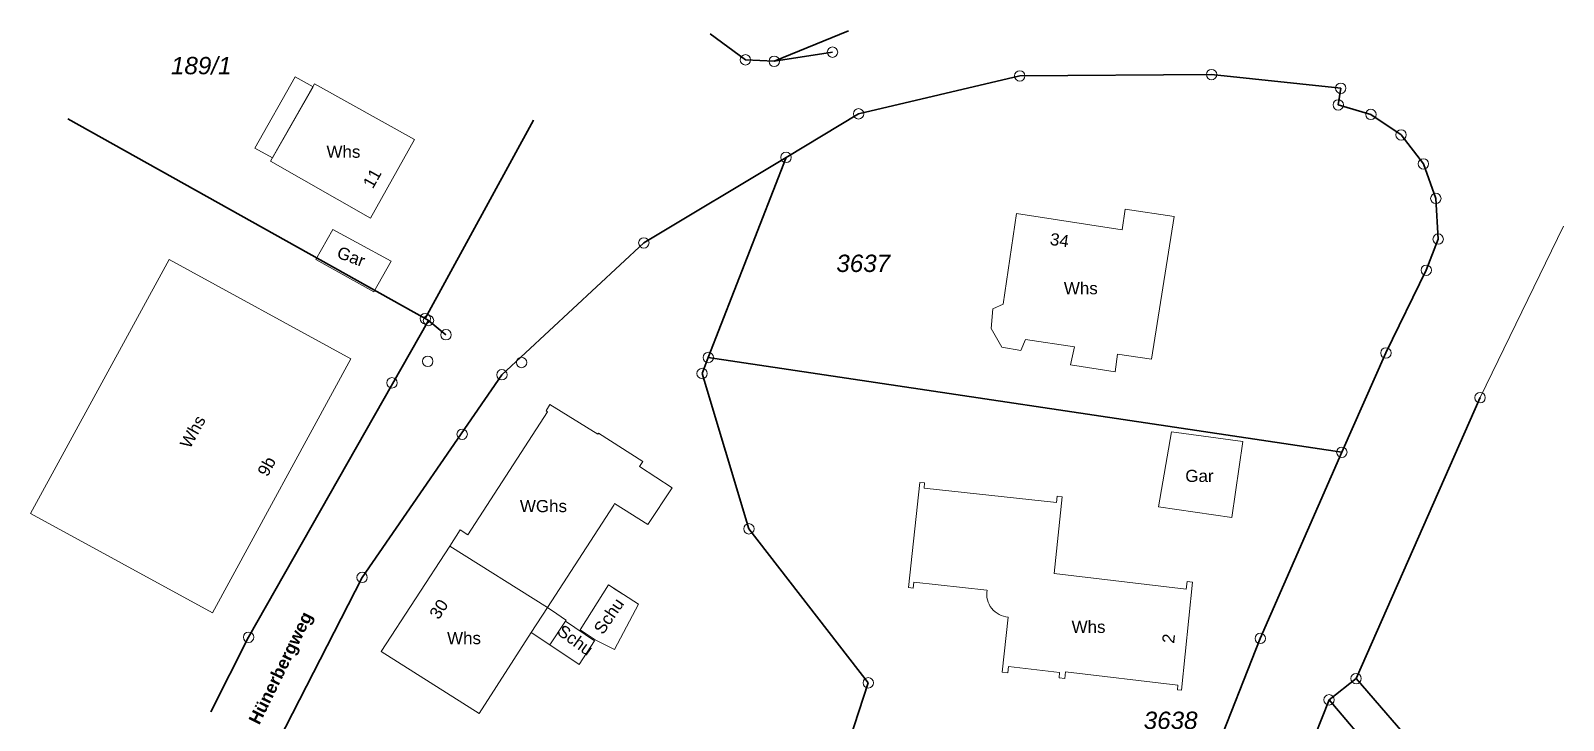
# Model space of a CAD drawing. Header units: metres. Extents: x -57 to 81, y -38 to 101.
# Drawn here: x -57.5 to 75.1, y 41.1 to 100.7 of the extents above; entities that cross this region are included whole.
import ezdxf

# ---------------------------------------------------------------- set-up
doc = ezdxf.new("R2010")
doc.units = ezdxf.units.M
for name, pattern in [('1600.2028', [0]), ('1600.2505', [0]), ('1600.2507', [0]), ('1600.2515', [0])]:
    doc.linetypes.add(name, pattern=pattern)
doc.layers.get('0').update_dxf_attribs({"color": 1, "linetype": 'CONTINUOUS'})
for name, color, linetype, lineweight in [('Flurstücke_Grenzpunkte', 255, 'CONTINUOUS', 0), ('Gebäude', 255, 'CONTINUOUS', 0), ('Lagebezeichnungen', 255, 'CONTINUOUS', 0), ('Migrationsobjekte', 7, 'CONTINUOUS', 18), ('Vegetation', 255, 'CONTINUOUS', 0), ('Verkehr', 255, 'CONTINUOUS', 0)]:
    doc.layers.add(name, color=color, linetype=linetype, lineweight=lineweight)
doc.styles.add('Flurstücksnummer - K 10 700', font='Arial Italic.ttf')
doc.styles.add('Flurstücksnummer_ Schrägstrich - K 10 700', font='Arial Italic.ttf')
doc.styles.add('Gebäudefunktion (nur BW)', font='Arial.ttf')
doc.styles.add('Name - Bauwerken u. Einrichtungen - F 10', font='Arial Bold.ttf')
doc.styles.add('Sonstiger Text_ Bezeichnung - N 7 380', font='Arial.ttf')

# ---------------------------------------------------------------- blocks, each defined once
blk = doc.blocks.new('Grenzpunkt mit Abmarkung (Marke)')
at = {"color": 0, "lineweight": -2}
blk.add_circle((0, 0), 0.5, dxfattribs=at)

msp = doc.modelspace()

# ---------------------------------------------------------------- linework, layer by layer
at = {"layer": 'Flurstücke_Grenzpunkte', "color": 7, "linetype": '1600.2028', "lineweight": 35}
for p, q in [((1.29, 100.46, 0.04), (4.33, 98.22, 0.04)), ((6.82, 98.09, 0.04), (13.26, 100.74, 0.04)), ((4.33, 98.22, 0.04), (6.82, 98.09, 0.04)), ((11.86, 98.88, 0.04), (6.82, 98.09, 0.04)), ((28.06, 96.83, 0.04), (14.12, 93.55, 0.04)), ((44.65, 96.94, 0.04), (28.06, 96.83, 0.04)), ((55.82, 95.76, 0.04), (44.65, 96.94, 0.04)), ((55.61, 94.32, 0.04), (55.82, 95.76, 0.04)), ((58.43, 93.5, 0.04), (55.61, 94.32, 0.04)), ((-14.01, 93.01, 0.04), (-23.36, 75.85, 0.04)), ((14.12, 93.55, 0.04), (7.84, 89.79, 0.04)), ((61.04, 91.73, 0.04), (58.43, 93.5, 0.04)), ((62.97, 89.22, 0.04), (61.04, 91.73, 0.04)), ((7.84, 89.79, 0.04), (-4.46, 82.39, 0.04)), ((1.12, 72.49, 0.04), (7.84, 89.79, 0.04)), ((64.05, 86.24, 0.04), (62.97, 89.22, 0.04)), ((64.25, 82.73, 0.04), (64.05, 86.24, 0.04)), ((-4.46, 82.39, 0.04), (-16.73, 71, 0.04)), ((63.22, 80.03, 0.04), (64.25, 82.73, 0.04)), ((59.73, 72.88, 0.04), (63.22, 80.03, 0.04)), ((-23.36, 75.85, 0.04), (-23.08, 75.69, 0.04)), ((-23.08, 75.69, 0.04), (-21.57, 74.46, 0.04)), ((0.58, 71.11, 0.04), (1.12, 72.49, 0.04)), ((55.92, 64.3, 0.04), (1.12, 72.49, 0.04)), ((55.92, 64.3, 0.04), (59.73, 72.88, 0.04)), ((-16.73, 71, 0.04), (-28.83, 53.48, 0.04)), ((4.63, 57.68, 0.04), (0.58, 71.11, 0.04)), ((67.88, 69.02, 0.04), (57.15, 44.74, 0.04)), ((48.86, 48.21, 0.04), (55.92, 64.3, 0.04)), ((14.96, 44.37, 2.7), (4.63, 57.68, 2.7)), ((12.85, 37.96, 1.17), (14.96, 44.37, 2.7)), ((57.15, 44.74, 0.04), (54.81, 42.9, 0.04)), ((68.54, 31.63, 0.04), (57.15, 44.74, 0.04)), ((54.81, 42.9, 0.04), (45.94, 20.52, 0.04)), ((54.81, 42.9, 0.04), (66.1, 29.72, 0.04))]:
    msp.add_line(p, q, dxfattribs=at)
at = {"layer": 'Gebäude', "color": 7, "linetype": '1600.2505', "lineweight": 18}
for p, q in [((27.78, 84.95, 0.04), (26.63, 77.09, 0.04)), ((37.19, 85.32, 0.04), (36.91, 83.53, 0.04)), ((41.41, 84.68, 0.04), (37.19, 85.32, 0.04)), ((39.46, 72.35, 0.04), (41.41, 84.68, 0.04)), ((26.63, 77.09, 0.04), (25.74, 76.69, 0.04)), ((25.74, 76.69, 0.04), (25.58, 75, 0.04)), ((25.58, 75, 0.04), (26.51, 73.38, 0.04)), ((26.51, 73.38, 0.04), (28.15, 73.1, 0.04)), ((28.15, 73.1, 0.04), (28.57, 74.04, 0.04)), ((28.57, 74.04, 0.04), (32.79, 73.42, 0.04)), ((32.79, 73.42, 0.04), (32.46, 71.85, 0.04)), ((32.46, 71.85, 0.04), (36.31, 71.24, 0.04)), ((36.31, 71.24, 0.04), (36.51, 72.79, 0.04)), ((36.51, 72.79, 0.04), (39.46, 72.35, 0.04)), ((-12.58, 68.42, 0.04), (-12.91, 67.87, 0.04)), ((-12.91, 67.87, 0.04), (-12.78, 67.79, 0.04)), ((-8.45, 65.87, 0.04), (-12.58, 68.42, 0.04)), ((-8.39, 65.96, 0.04), (-8.45, 65.87, 0.04)), ((-4.55, 63.5, 0.04), (-8.39, 65.96, 0.04)), ((41.18, 66.07, 0.04), (40.07, 59.59, 0.04)), ((47.36, 65.23, 0.04), (41.18, 66.07, 0.04)), ((46.4, 58.67, 0.04), (47.36, 65.23, 0.04)), ((-4.83, 63.07, 0.04), (-4.55, 63.5, 0.04)), ((-2.02, 61.23, 0.04), (-4.83, 63.07, 0.04)), ((-4.1, 58.06, 0.04), (-2.02, 61.23, 0.04)), ((19.41, 61.7, 0.04), (18.45, 52.6, 0.04)), ((19.83, 61.66, 0.04), (19.41, 61.7, 0.04)), ((19.78, 61.21, 0.04), (19.83, 61.66, 0.04)), ((31.24, 59.96, 0.04), (19.78, 61.21, 0.04)), ((-7.06, 59.73, 0.04), (-6.98, 59.86, 0.04)), ((-6.98, 59.86, 0.04), (-4.1, 58.06, 0.04)), ((31.04, 53.82, 0.04), (31.74, 60.45, 0.04)), ((31.3, 60.5, 0.04), (31.24, 59.96, 0.04)), ((31.74, 60.45, 0.04), (31.3, 60.5, 0.04)), ((-57.5, 59.01, 0.04), (-41.78, 50.43, 0.04)), ((40.07, 59.59, 0.04), (46.4, 58.67, 0.04)), ((-20.33, 57.6, 0.04), (-21.25, 56.19, 0.04)), ((-19.67, 57.17, 0.04), (-20.33, 57.6, 0.04)), ((18.84, 52.56, 0.04), (18.9, 53.06, 0.04)), ((18.9, 53.06, 0.04), (25.22, 52.37, 0.04)), ((42.46, 52.48, 0.04), (31.04, 53.82, 0.04)), ((42.53, 53.12, 0.04), (42.46, 52.48, 0.04)), ((42.99, 53.07, 0.04), (42.53, 53.12, 0.04)), ((18.45, 52.6, 0.04), (18.84, 52.56, 0.04)), ((27.06, 50.05, 0.04), (26.54, 45.29, 0.04)), ((26.54, 45.29, 0.04), (27.03, 45.24, 0.04)), ((27.03, 45.24, 0.04), (27.09, 45.77, 0.04)), ((27.09, 45.77, 0.04), (31.51, 45.25, 0.04)), ((31.51, 45.25, 0.04), (31.46, 44.81, 0.04)), ((31.97, 44.75, 0.04), (32.03, 45.33, 0.04)), ((32.03, 45.33, 0.04), (41.74, 44.17, 0.04)), ((31.46, 44.81, 0.04), (31.97, 44.75, 0.04)), ((41.74, 44.17, 0.04), (41.7, 43.77, 0.04)), ((41.7, 43.77, 0.04), (42.05, 43.73, 0.04))]:
    msp.add_line(p, q, dxfattribs=at)
msp.add_arc((27.2, 52.05, 0.04), 2, 170.7019, 266.1325, dxfattribs=at)
at = {"layer": 'Migrationsobjekte', "color": 7, "linetype": '1600.2507', "lineweight": 18}
for p, q in [((-38.1, 90.57, 0.04), (-34.62, 96.74, 0.04)), ((-34.62, 96.74, 0.04), (-33.07, 95.88, 0.04)), ((-36.59, 89.74, 0.04), (-38.1, 90.57, 0.04))]:
    msp.add_line(p, q, dxfattribs=at)
at = {"layer": 'Vegetation', "color": 253, "linetype": '1600.2515', "lineweight": 18, "true_color": 0x999999}
for p, q in [((75.08, 83.85, 0.04), (67.88, 69.02, 0.04)), ((67.88, 69.02, 0.04), (57.15, 44.74, 0.04))]:
    msp.add_line(p, q, dxfattribs=at)
at = {"layer": 'Verkehr', "color": 253, "linetype": '1600.2515', "lineweight": 18, "true_color": 0x999999}
for p, q in [((11.86, 98.88, 0.04), (6.82, 98.09, 0.04)), ((-14.01, 93.01, 0.04), (-23.36, 75.85, 0.04)), ((-23.36, 75.85, 0.04), (-23.08, 75.69, 0.04)), ((-23.08, 75.69, 0.04), (-21.57, 74.46, 0.04)), ((57.15, 44.74, 0.04), (54.81, 42.9, 0.04)), ((68.54, 31.63, 0.04), (57.15, 44.74, 0.04)), ((54.81, 42.9, 0.04), (66.1, 29.72, 0.04))]:
    msp.add_line(p, q, dxfattribs=at)

# ---------------------------------------------------------------- block references
at = {"layer": 'Flurstücke_Grenzpunkte', "color": 7, "lineweight": 18, "xscale": 0.9, "yscale": 0.9, "zscale": 0.9}
for p in [(4.33, 98.22, 0.04), (6.82, 98.09, 0.04), (11.86, 98.88, 0.04), (28.06, 96.83, 0.04), (44.65, 96.94, 0.04), (55.82, 95.76, 0.04), (55.61, 94.32, 0.04), (14.12, 93.55, 0.04), (58.43, 93.5, 0.04), (61.04, 91.73, 0.04), (7.84, 89.79, 0.04), (62.97, 89.22, 0.04), (64.05, 86.24, 0.04), (-4.46, 82.39, 0.04), (64.25, 82.73, 0.04), (63.22, 80.03, 0.04), (-23.36, 75.85, 0.04), (-23.08, 75.69, 0.04), (-21.57, 74.46, 0.04), (1.12, 72.49, 0.04), (59.73, 72.88, 0.04), (-23.15, 72.16, 0.04), (-15.03, 72.06, 0.04), (-26.24, 70.3, 0.04), (-16.73, 71, 0.04), (0.58, 71.11, 0.04), (67.88, 69.02, 0.04), (-20.17, 65.86, 0.04), (55.92, 64.3, 0.04), (4.63, 57.68, 0.04), (-28.83, 53.48, 0.04), (-38.64, 48.31, 0.04), (48.86, 48.21, 0.04), (57.15, 44.74, 0.04), (14.96, 44.37, 2.7), (54.81, 42.9, 0.04)]:
    msp.add_blockref('Grenzpunkt mit Abmarkung (Marke)', p, dxfattribs=at)

# ---------------------------------------------------------------- texts
at = {"layer": 'Flurstücke_Grenzpunkte', "color": 7, "lineweight": 18, "char_height": 1.5, "attachment_point": 5, "rotation": 0.0091, "line_spacing_factor": 0.69, "bg_fill": 2}
for s, insert, style in [('189/1', (-42.74, 97.71, 0.04), 'Flurstücksnummer_ Schrägstrich - K 10 700'), ('3637', (14.52, 80.62, 0.04), 'Flurstücksnummer - K 10 700'), ('3638', (41.11, 41.12, 0.04), 'Flurstücksnummer - K 10 700')]:
    msp.add_mtext(s, dxfattribs=dict(at, insert=insert, style=style))
at = {"layer": 'Gebäude', "color": 7, "lineweight": 18, "char_height": 1.05, "attachment_point": 5, "line_spacing_factor": 0.69, "style": 'Gebäudefunktion (nur BW)', "bg_fill": 2}
for s, insert, rotation in [('Whs', (-30.44, 90.27, 0.04), 0.0091), ('Gar', (-29.77, 81.21, 0.04), 339.3085), ('Whs', (33.34, 78.47, 0.04), 0.0091), ('Whs', (-43.47, 66.07, 0.04), 61.3458), ('Gar', (43.6, 62.25, 0.04), 0.0091), ('WGhs', (-13.14, 59.64, 0.04), 0.0091), ('Whs', (-20.01, 48.23, 0.04), 0.0091), ('Schu', (-10.39, 48.06, 0.04), 324.0039), ('Whs', (34.01, 49.2, 0.04), 0.0091)]:
    msp.add_mtext(s, dxfattribs=dict(at, insert=insert, rotation=rotation))
at = {"layer": 'Lagebezeichnungen', "color": 7, "lineweight": 18, "char_height": 1.05, "attachment_point": 5, "line_spacing_factor": 0.69, "style": 'Sonstiger Text_ Bezeichnung - N 7 380', "bg_fill": 2}
for s, insert, rotation in [('34', (31.5, 82.63, 0.04), 351.8094), ('9b', (-37.08, 63.08, 0.04), 61.3962), ('2', (40.93, 48.2, 0.04), 83.6553)]:
    msp.add_mtext(s, dxfattribs=dict(at, insert=insert, rotation=rotation))

# ---------------------------------------------------------------- next in the draw order: linework, layer by layer
at = {"layer": 'Flurstücke_Grenzpunkte', "color": 7, "linetype": '1600.2028', "lineweight": 35}
msp.add_line((43.85, 35.56, 7.81), (48.86, 48.21, 7.81), dxfattribs=at)
at = {"layer": 'Gebäude', "color": 7, "linetype": '1600.2505', "lineweight": 18}
for p, q in [((-32.93, 96.14, 0.04), (-36.76, 89.45, 0.04)), ((-24.28, 91.33, 0.04), (-32.93, 96.14, 0.04)), ((36.91, 83.53, 0.04), (27.78, 84.95, 0.04)), ((-31.35, 83.55, 0.04), (-32.84, 80.97, 0.04)), ((-26.31, 80.82, 0.04), (-31.35, 83.55, 0.04)), ((-45.52, 80.95, 0.04), (-57.5, 59.01, 0.04)), ((-29.81, 72.37, 0.04), (-45.52, 80.95, 0.04)), ((-32.84, 80.97, 0.04), (-27.81, 78.18, 0.04)), ((-27.81, 78.18, 0.04), (-26.31, 80.82, 0.04)), ((-12.78, 67.79, 0.04), (-19.67, 57.17, 0.04)), ((42.05, 43.73, 0.04), (42.99, 53.07, 0.04)), ((-11.18, 49.78, 0.04), (-12.8, 50.88, 0.04)), ((-12.59, 47.65, 0.04), (-11.24, 49.7, 0.04)), ((-11.24, 49.7, 0.04), (-11.18, 49.78, 0.04)), ((-18.71, 41.73, 0.04), (-14.2, 48.73, 0.04)), ((-14.2, 48.73, 0.04), (-12.59, 47.65, 0.04)), ((-27.19, 47.08, 0.04), (-18.71, 41.73, 0.04))]:
    msp.add_line(p, q, dxfattribs=at)
at = {"layer": 'Migrationsobjekte', "color": 7, "linetype": '1600.2507', "lineweight": 18}
for p, q in [((-33.07, 95.88, 0.04), (-36.59, 89.74, 0.04)), ((-14.2, 48.73, 0.04), (-12.8, 50.88, 0.04))]:
    msp.add_line(p, q, dxfattribs=at)

# ---------------------------------------------------------------- next in the draw order: texts
at = {"layer": 'Gebäude', "color": 7, "lineweight": 18, "insert": (-7.48, 50.14, 0.04), "char_height": 1.05, "attachment_point": 5, "rotation": 55.595, "line_spacing_factor": 0.69, "style": 'Gebäudefunktion (nur BW)', "bg_fill": 2}
msp.add_mtext('Schu', dxfattribs=at)
at = {"layer": 'Lagebezeichnungen', "color": 7, "lineweight": 18, "attachment_point": 5, "line_spacing_factor": 0.69, "bg_fill": 2}
for s, insert, char_height, rotation, style in [('11', (-27.96, 87.98, 0.04), 1.05, 60.5629, 'Sonstiger Text_ Bezeichnung - N 7 380'), ('30', (-22.19, 50.74, 0.04), 1.05, 56.8602, 'Sonstiger Text_ Bezeichnung - N 7 380'), ('Hünerbergweg', (-35.74, 45.59, 0.04), 1.08, 63.9596, 'Name - Bauwerken u. Einrichtungen - F 10')]:
    msp.add_mtext(s, dxfattribs=dict(at, insert=insert, char_height=char_height, rotation=rotation, style=style))

# ---------------------------------------------------------------- next in the draw order: linework, layer by layer
at = {"layer": 'Flurstücke_Grenzpunkte', "color": 7, "linetype": '1600.2028', "lineweight": 35}
for p, q in [((-23.36, 75.85, 0.04), (-54.29, 93.12, 0.04)), ((-23.08, 75.69, 0.04), (-38.64, 48.31, 0.04)), ((-28.83, 53.48, 0.04), (-39.04, 33.58, 0.04)), ((-38.64, 48.31, 0.04), (-41.9, 41.87, 0.04))]:
    msp.add_line(p, q, dxfattribs=at)
at = {"layer": 'Gebäude', "color": 7, "linetype": '1600.2505', "lineweight": 18}
for p, q in [((-28.11, 84.53, 0.04), (-24.28, 91.33, 0.04)), ((-36.76, 89.45, 0.04), (-28.11, 84.53, 0.04)), ((-41.78, 50.43, 0.04), (-29.81, 72.37, 0.04)), ((-12.8, 50.88, 0.04), (-7.06, 59.73, 0.04)), ((-21.25, 56.19, 0.04), (-27.19, 47.08, 0.04)), ((-12.8, 50.88, 0.04), (-21.25, 56.19, 0.04)), ((-7.5, 52.83, 0.04), (-9.95, 48.95, 0.04)), ((-4.92, 51.18, 0.04), (-7.5, 52.83, 0.04)), ((-6.99, 47.25, 0.04), (-4.92, 51.18, 0.04)), ((-8.73, 48, 0.04), (-11.24, 49.7, 0.04)), ((-10.06, 45.96, 0.04), (-8.73, 48, 0.04)), ((-9.95, 48.95, 0.04), (-8.68, 48.08, 0.04)), ((-8.68, 48.08, 0.04), (-6.99, 47.25, 0.04)), ((-12.59, 47.65, 0.04), (-10.06, 45.96, 0.04))]:
    msp.add_line(p, q, dxfattribs=at)
at = {"layer": 'Verkehr', "color": 253, "linetype": '1600.2515', "lineweight": 18, "true_color": 0x999999}
for p, q in [((-23.08, 75.69, 0.04), (-38.64, 48.31, 0.04)), ((-38.64, 48.31, 0.04), (-41.9, 41.87, 0.04))]:
    msp.add_line(p, q, dxfattribs=at)

doc.saveas('drawing.dxf')
